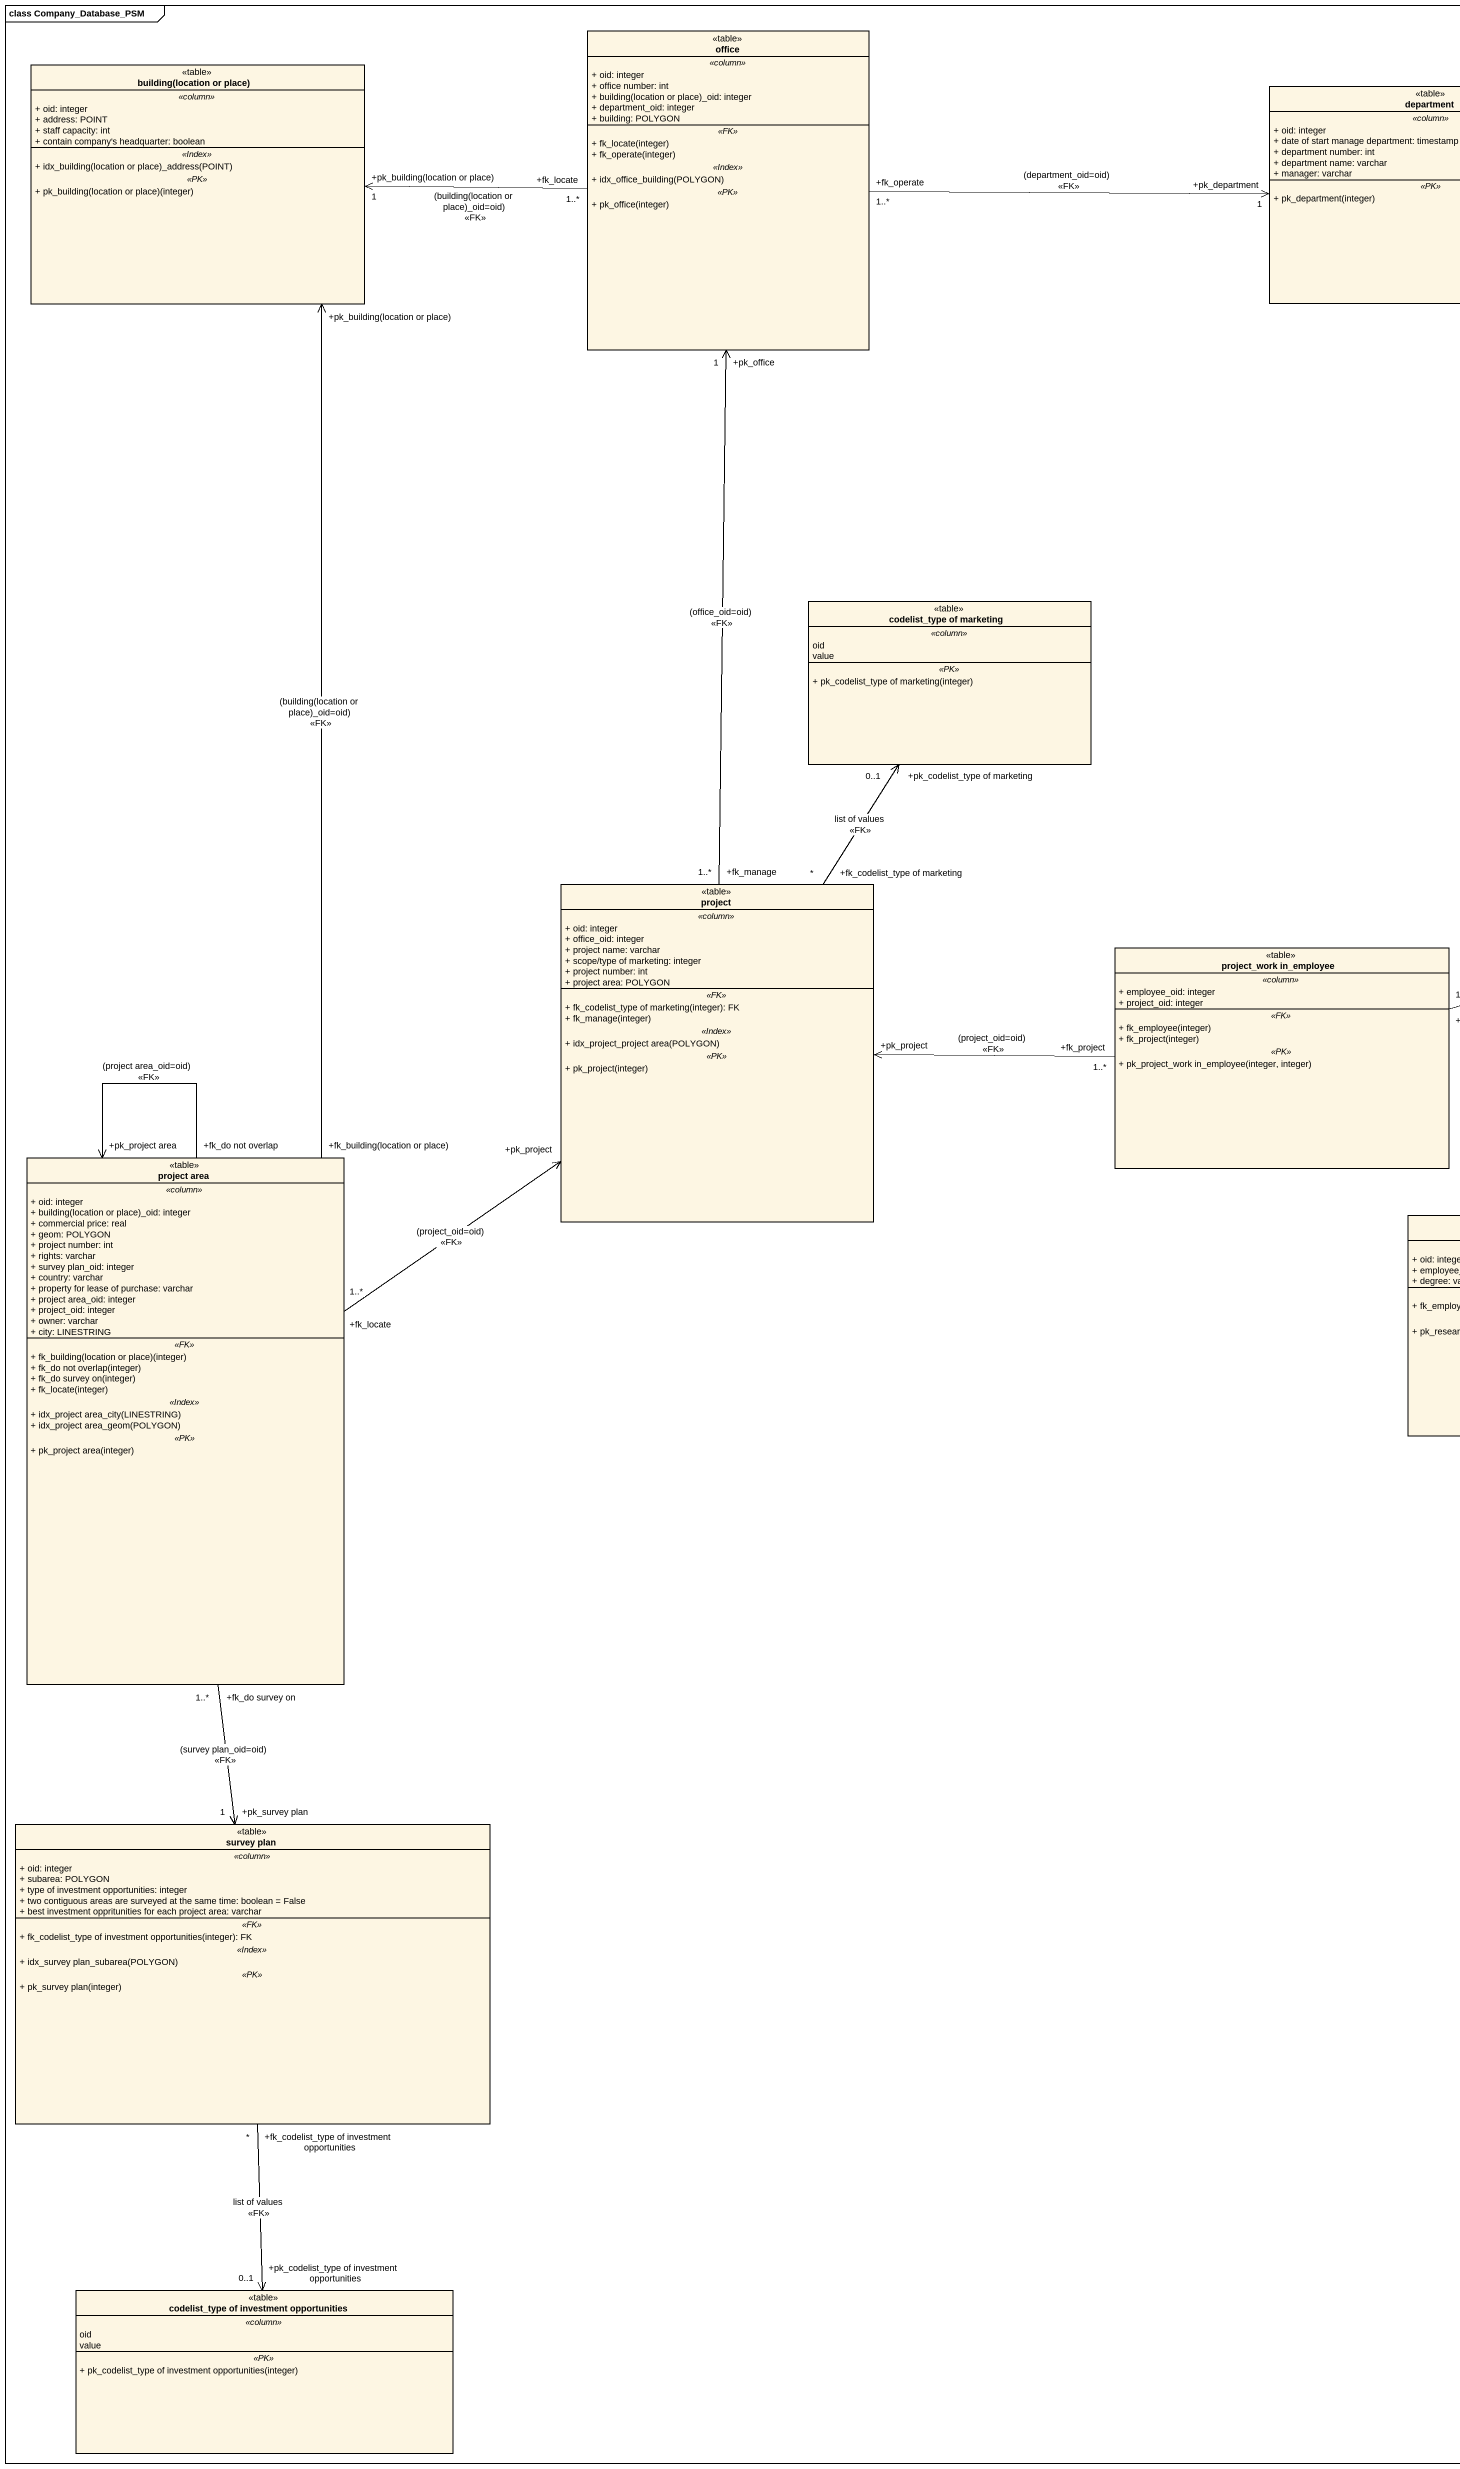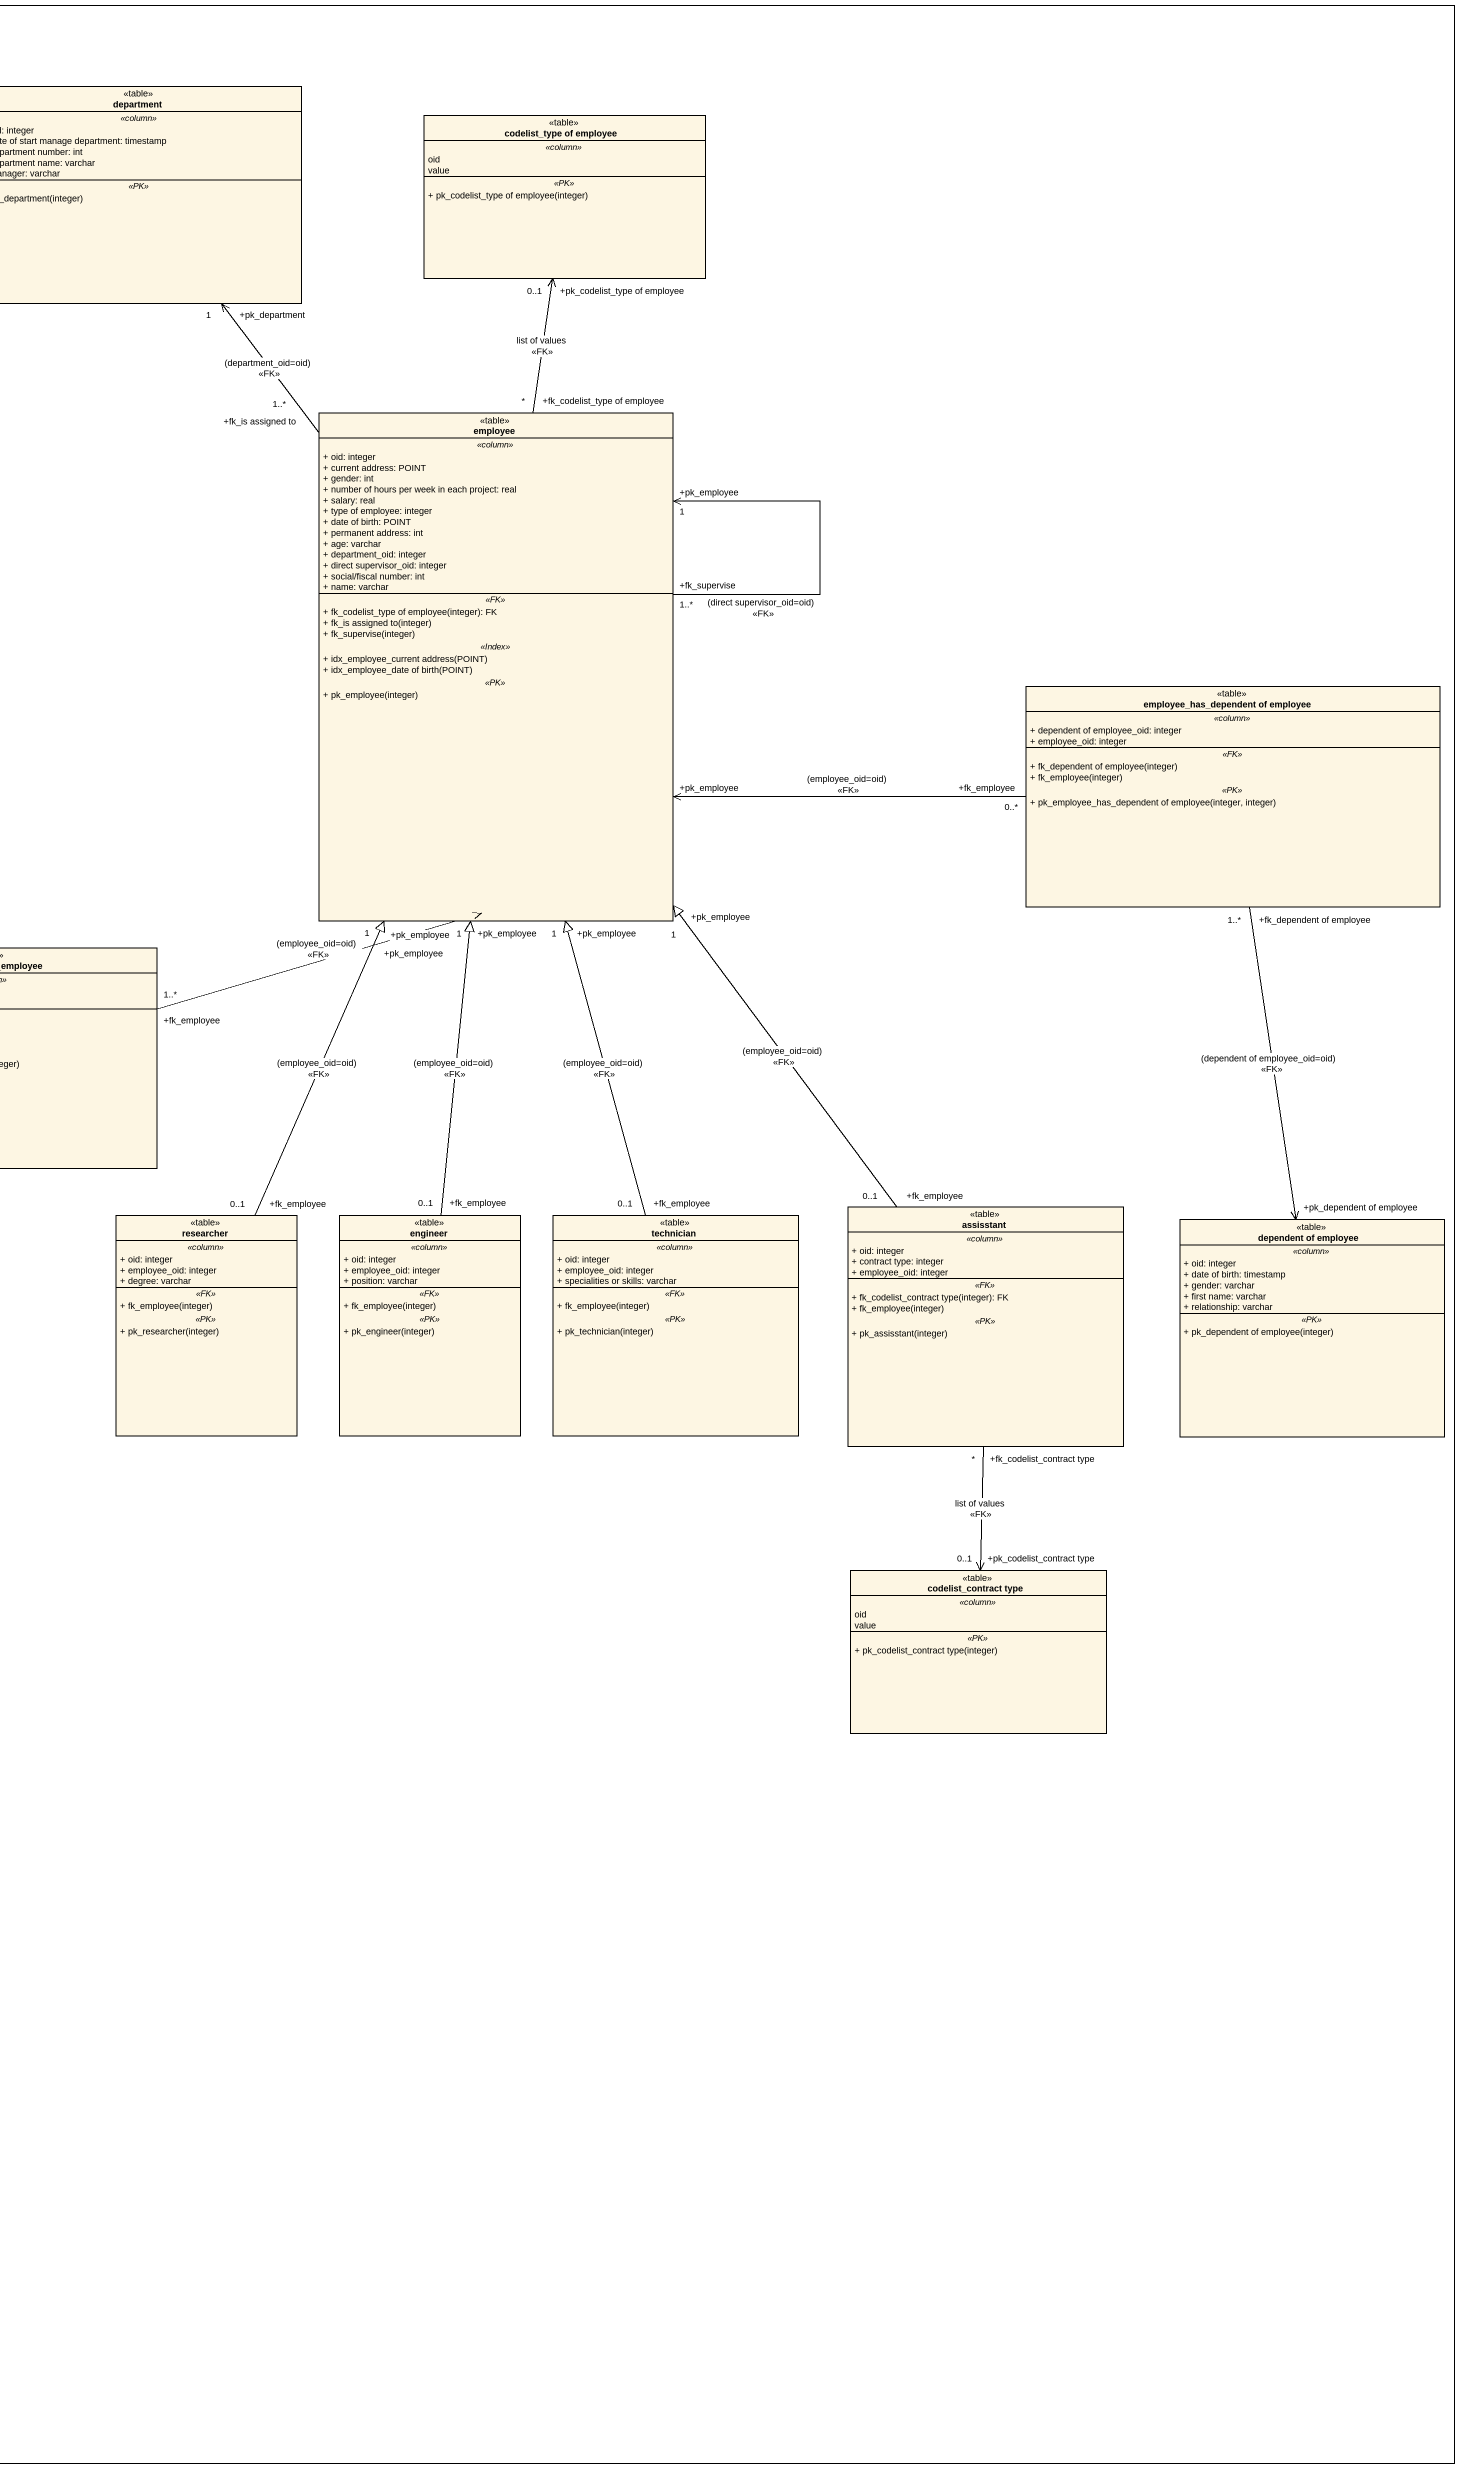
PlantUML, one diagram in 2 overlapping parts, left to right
@startuml
mainframe class Company_Database_PSM
hide circle
hide empty members
skinparam classAttributeIconSize 0
class office <<table>> {
  .. <<column>> ..
  + oid: integer
  + office number: int
  {field} + building(location or place)_oid: integer
  + department_oid: integer
  + building: POLYGON
  .. <<FK>> ..
  + fk_locate(integer)
  + fk_operate(integer)
  .. <<Index>> ..
  + idx_office_building(POLYGON)
  .. <<PK>> ..
  + pk_office(integer)
}
class "building(location or place)" as building_location_or_place <<table>> {
  .. <<column>> ..
  + oid: integer
  + address: POINT
  + staff capacity: int
  + contain company's headquarter: boolean
  .. <<Index>> ..
  + idx_building(location or place)_address(POINT)
  .. <<PK>> ..
  + pk_building(location or place)(integer)
}
class department <<table>> {
  .. <<column>> ..
  + oid: integer
  + date of start manage department: timestamp
  + department number: int
  + department name: varchar
  + manager: varchar
  .. <<PK>> ..
  + pk_department(integer)
}
enum "codelist_type of employee" as codelist_type_of_employee <<table>> {
  .. <<column>> ..
  oid
  value
  .. <<PK>> ..
  + pk_codelist_type of employee(integer)
}
class employee <<table>> {
  .. <<column>> ..
  + oid: integer
  + current address: POINT
  + gender: int
  + number of hours per week in each project: real
  + salary: real
  + type of employee: integer
  + date of birth: POINT
  + permanent address: int
  + age: varchar
  + department_oid: integer
  + direct supervisor_oid: integer
  + social/fiscal number: int
  + name: varchar
  .. <<FK>> ..
  + fk_codelist_type of employee(integer): FK
  + fk_is assigned to(integer)
  + fk_supervise(integer)
  .. <<Index>> ..
  + idx_employee_current address(POINT)
  + idx_employee_date of birth(POINT)
  .. <<PK>> ..
  + pk_employee(integer)
}
enum "codelist_type of marketing" as codelist_type_of_marketing <<table>> {
  .. <<column>> ..
  oid
  value
  .. <<PK>> ..
  + pk_codelist_type of marketing(integer)
}
class "employee_has_dependent of employee" as employee_has_dependent_of <<table>> {
  .. <<column>> ..
  + dependent of employee_oid: integer
  + employee_oid: integer
  .. <<FK>> ..
  + fk_dependent of employee(integer)
  + fk_employee(integer)
  .. <<PK>> ..
  + pk_employee_has_dependent of employee(integer, integer)
}
class project <<table>> {
  .. <<column>> ..
  + oid: integer
  + office_oid: integer
  + project name: varchar
  + scope/type of marketing: integer
  + project number: int
  + project area: POLYGON
  .. <<FK>> ..
  + fk_codelist_type of marketing(integer): FK
  + fk_manage(integer)
  .. <<Index>> ..
  + idx_project_project area(POLYGON)
  .. <<PK>> ..
  + pk_project(integer)
}
class "project_work in_employee" as project_work_in_employee <<table>> {
  .. <<column>> ..
  + employee_oid: integer
  + project_oid: integer
  .. <<FK>> ..
  + fk_employee(integer)
  + fk_project(integer)
  .. <<PK>> ..
  + pk_project_work in_employee(integer, integer)
}
class "project area" as project_area <<table>> {
  .. <<column>> ..
  + oid: integer
  {field} + building(location or place)_oid: integer
  + commercial price: real
  + geom: POLYGON
  + project number: int
  + rights: varchar
  + survey plan_oid: integer
  + country: varchar
  + property for lease of purchase: varchar
  + project area_oid: integer
  + project_oid: integer
  + owner: varchar
  + city: LINESTRING
  .. <<FK>> ..
  + fk_building(location or place)(integer)
  + fk_do not overlap(integer)
  + fk_do survey on(integer)
  + fk_locate(integer)
  .. <<Index>> ..
  + idx_project area_city(LINESTRING)
  + idx_project area_geom(POLYGON)
  .. <<PK>> ..
  + pk_project area(integer)
}
class researcher <<table>> {
  .. <<column>> ..
  + oid: integer
  + employee_oid: integer
  + degree: varchar
  .. <<FK>> ..
  + fk_employee(integer)
  .. <<PK>> ..
  + pk_researcher(integer)
}
class engineer <<table>> {
  .. <<column>> ..
  + oid: integer
  + employee_oid: integer
  + position: varchar
  .. <<FK>> ..
  + fk_employee(integer)
  .. <<PK>> ..
  + pk_engineer(integer)
}
class technician <<table>> {
  .. <<column>> ..
  + oid: integer
  + employee_oid: integer
  + specialities or skills: varchar
  .. <<FK>> ..
  + fk_employee(integer)
  .. <<PK>> ..
  + pk_technician(integer)
}
class assisstant <<table>> {
  .. <<column>> ..
  + oid: integer
  + contract type: integer
  + employee_oid: integer
  .. <<FK>> ..
  + fk_codelist_contract type(integer): FK
  + fk_employee(integer)
  .. <<PK>> ..
  + pk_assisstant(integer)
}
class "dependent of employee" as dependent_of_employee <<table>> {
  .. <<column>> ..
  + oid: integer
  + date of birth: timestamp
  + gender: varchar
  + first name: varchar
  + relationship: varchar
  .. <<PK>> ..
  + pk_dependent of employee(integer)
}
enum "codelist_contract type" as codelist_contract_type <<table>> {
  .. <<column>> ..
  oid
  value
  .. <<PK>> ..
  + pk_codelist_contract type(integer)
}
class "survey plan" as survey_plan <<table>> {
  .. <<column>> ..
  + oid: integer
  + subarea: POLYGON
  + type of investment opportunities: integer
  + two contiguous areas are surveyed at the same time: boolean = False
  + best investment oppritunities for each project area: varchar
  .. <<FK>> ..
  + fk_codelist_type of investment opportunities(integer): FK
  .. <<Index>> ..
  + idx_survey plan_subarea(POLYGON)
  .. <<PK>> ..
  + pk_survey plan(integer)
}
enum "codelist_type of investment opportunities" as codelist_type_of_investment <<table>> {
  .. <<column>> ..
  oid
  value
  .. <<PK>> ..
  + pk_codelist_type of investment opportunities(integer)
}
office "+fk_locate\n1..*" -left-> "+pk_building(location or place)\n1" building_location_or_place : (building(location or place)_oid=oid)\n<<FK>>
office "+fk_operate\n1..*" -right-> "+pk_department\n1" department : (department_oid=oid)\n<<FK>>
employee "+fk_is assigned to\n1..*" -up-> "+pk_department\n1" department : (department_oid=oid)\n<<FK>>
employee "+fk_codelist_type of employee\n*" -up-> "+pk_codelist_type of employee\n0..1" codelist_type_of_employee : list of values\n<<FK>>
employee "+fk_supervise\n1..*" --> "+pk_employee\n1" employee : (direct supervisor_oid=oid)\n<<FK>>
employee_has_dependent_of "+fk_employee\n0..*" -left-> "+pk_employee" employee : (employee_oid=oid)\n<<FK>>
employee_has_dependent_of "+fk_dependent of employee\n1..*" --> "+pk_dependent of employee" dependent_of_employee : (dependent of employee_oid=oid)\n<<FK>>
project "+fk_manage\n1..*" -up-> "+pk_office\n1" office : (office_oid=oid)\n<<FK>>
project "+fk_codelist_type of marketing\n*" -up-> "+pk_codelist_type of marketing\n0..1" codelist_type_of_marketing : list of values\n<<FK>>
project_work_in_employee "+fk_employee\n1..*" -up-> "+pk_employee" employee : (employee_oid=oid)\n<<FK>>
project_work_in_employee "+fk_project\n1..*" -left-> "+pk_project" project : (project_oid=oid)\n<<FK>>
project_area "+fk_building(location or place)" -up-> "+pk_building(location or place)" building_location_or_place : (building(location or place)_oid=oid)\n<<FK>>
project_area "+fk_locate\n1..*" -up-> "+pk_project" project : (project_oid=oid)\n<<FK>>
project_area "+fk_do not overlap" --> "+pk_project area" project_area : (project area_oid=oid)\n<<FK>>
project_area "+fk_do survey on\n1..*" --> "+pk_survey plan\n1" survey_plan : (survey plan_oid=oid)\n<<FK>>
researcher "+fk_employee\n0..1" -up-|> "+pk_employee\n1" employee : (employee_oid=oid)\n<<FK>>
engineer "+fk_employee\n0..1" -up-|> "+pk_employee\n1" employee : (employee_oid=oid)\n<<FK>>
technician "+fk_employee\n0..1" -up-|> "+pk_employee\n1" employee : (employee_oid=oid)\n<<FK>>
assisstant "+fk_employee\n0..1" -up-|> "+pk_employee\n1" employee : (employee_oid=oid)\n<<FK>>
assisstant "+fk_codelist_contract type\n*" --> "+pk_codelist_contract type\n0..1" codelist_contract_type : list of values\n<<FK>>
survey_plan "+fk_codelist_type of investment opportunities\n*" --> "+pk_codelist_type of investment opportunities\n0..1" codelist_type_of_investment : list of values\n<<FK>>
@enduml
